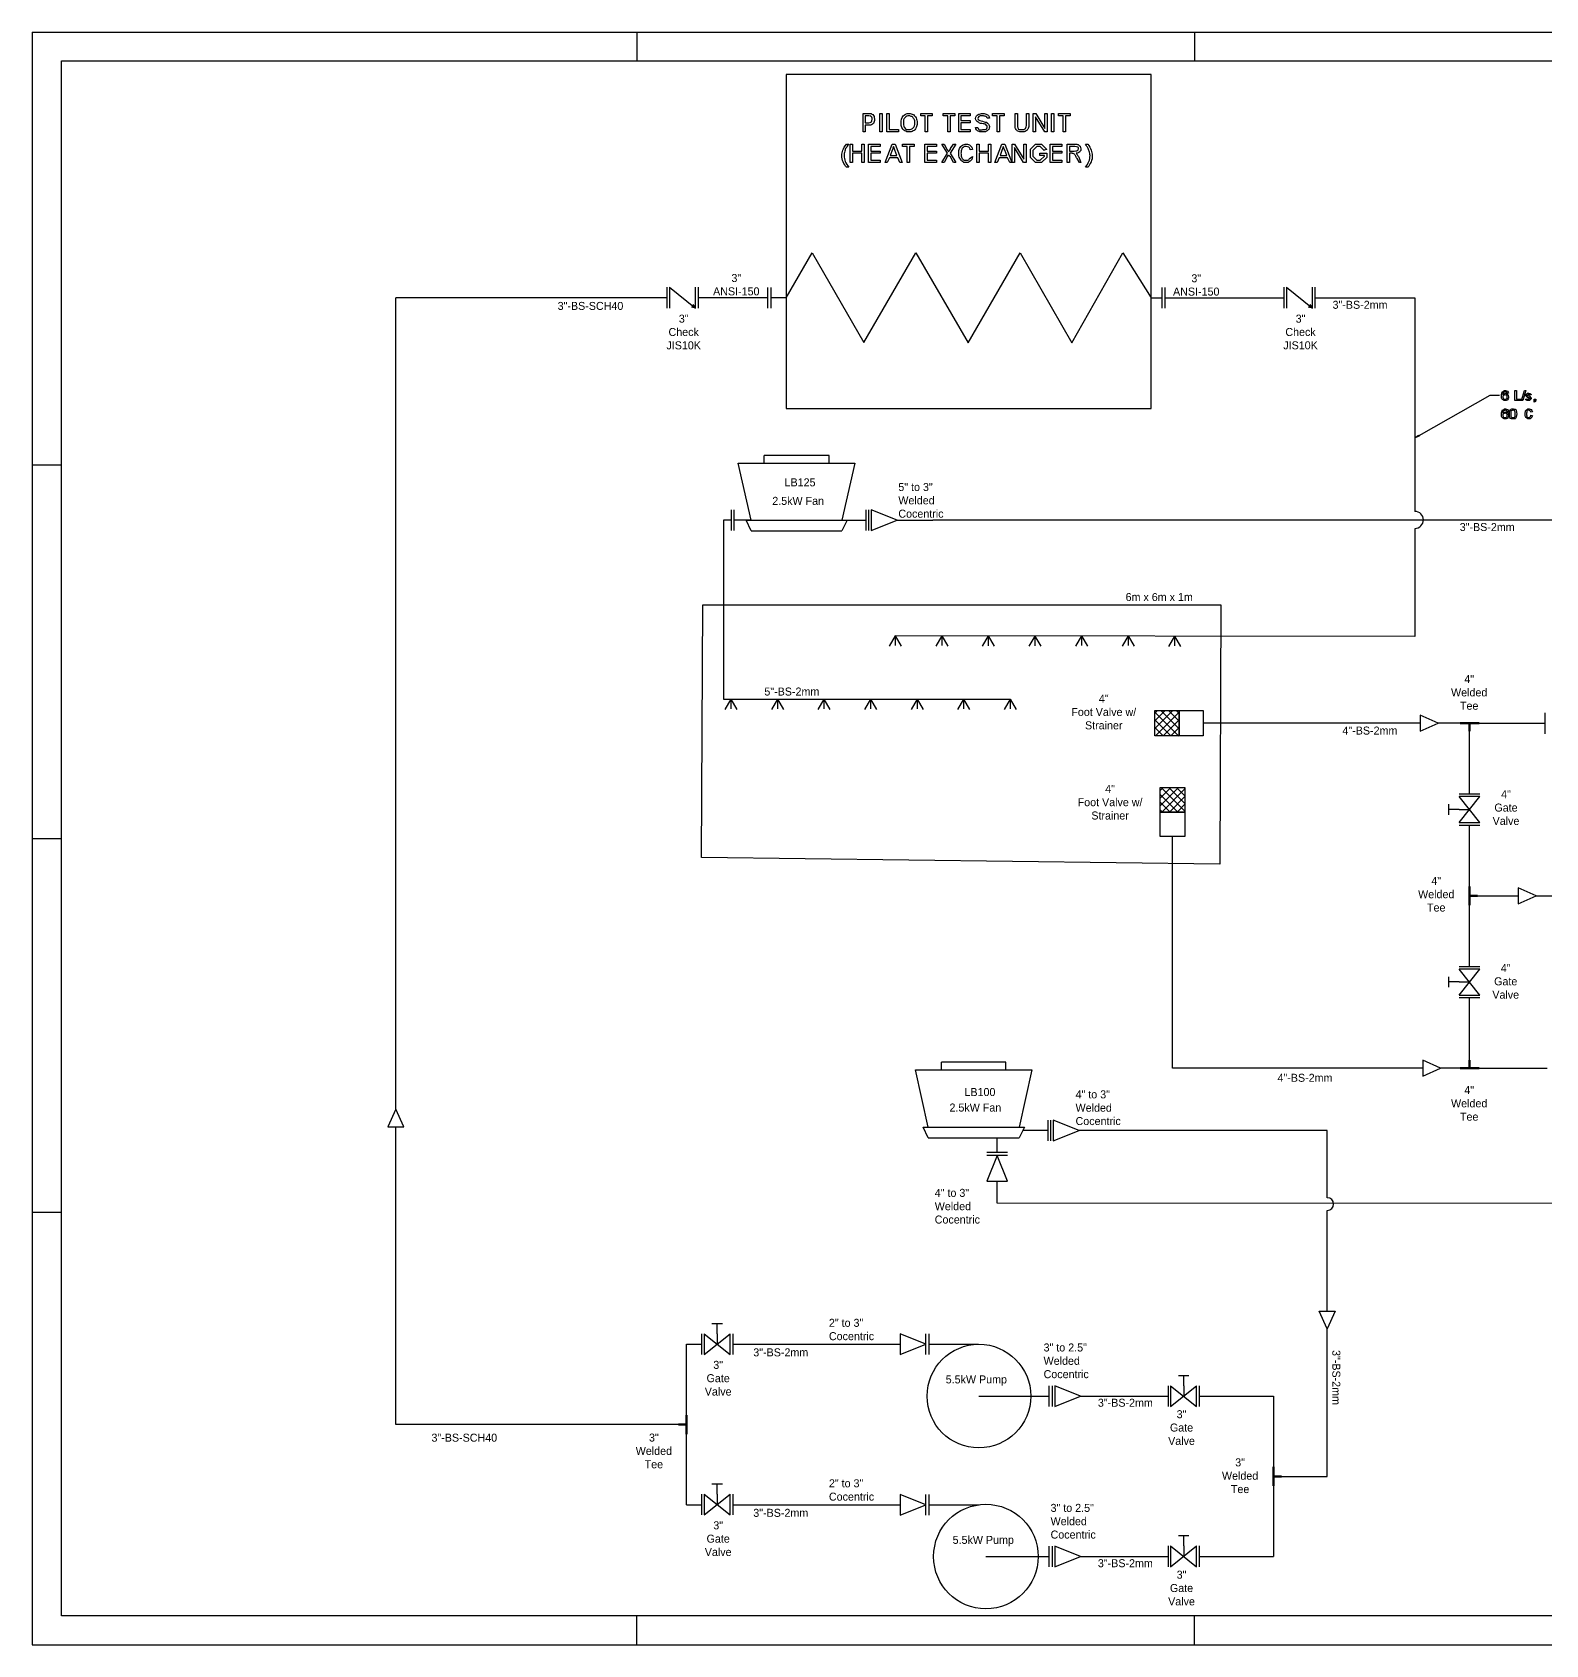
# Model space of a CAD drawing. Header units: millimetres. Extents: x 4 to 419, y 1 to 296.
# Drawn here: x 4.1 to 270.6, y 6.6 to 290.5 of the extents above; entities that cross this region are included whole.
import ezdxf

# ---------------------------------------------------------------- set-up
doc = ezdxf.new("R2010")
doc.units = ezdxf.units.MM
doc.layers.get('0').update_dxf_attribs({"linetype": 'CONTINUOUS'})

msp = doc.modelspace()

# ---------------------------------------------------------------- hatches: boundary and pattern name
at = {"linetype": 'ByBlock'}
h = msp.add_hatch(dxfattribs=at)
h.set_pattern_fill('ANSI37', color=256, scale=0.3, angle=-90)
h.set_pattern_definition([(315, (75.9033, 288.5407), (0.673519, 0.673519), []), (45, (75.9033, 288.5407), (-0.673519, 0.673519), [])])
h.paths.add_polyline_path([(201.76, 171.06), (201.76, 166.63), (206.01, 166.63), (206.01, 171.06)])
h = msp.add_hatch(dxfattribs=at)
h.set_pattern_fill('ANSI37', color=256, scale=0.3)
h.set_pattern_definition([(45, (85.1769, 40.7911), (-0.673519, 0.673519), []), (135, (85.1769, 40.7911), (-0.673519, -0.673519), [])])
h.paths.add_polyline_path([(202.65, 153.19), (207.09, 153.19), (207.09, 157.45), (202.65, 157.45)])

# ---------------------------------------------------------------- linework, layer by layer
at = {"color": 0}
for p, q in [((4.13, 290.48), (413.29, 290.48)), ((4.13, 290.48), (4.13, 6.59)), ((110.56, 290.48), (110.56, 285.44)), ((208.73, 290.48), (208.73, 285.44)), ((9.26, 285.44), (354.57, 285.44)), ((9.26, 11.67), (9.26, 285.44)), ((201.09, 283.06), (136.85, 283.06)), ((136.85, 283.06), (136.85, 224.22)), ((201.09, 224.22), (201.09, 283.06)), ((150.38, 272.92), (150.38, 276.19)), ((150.38, 276.19), (151.38, 276.19)), ((151.42, 275.78), (150.78, 275.78)), ((150.78, 275.78), (150.78, 274.55)), ((153.35, 272.92), (153.35, 276.19)), ((153.35, 276.19), (153.76, 276.19)), ((153.76, 276.19), (153.76, 272.92)), ((154.59, 272.92), (154.59, 276.19)), ((154.59, 276.19), (155, 276.19)), ((155, 276.19), (155, 273.33)), ((160.54, 275.78), (160.54, 276.19)), ((160.54, 276.19), (162.58, 276.19)), ((161.35, 275.78), (160.54, 275.78)), ((161.35, 272.92), (161.35, 275.78)), ((162.58, 275.78), (161.76, 275.78)), ((161.76, 275.78), (161.76, 272.92)), ((162.58, 276.19), (162.58, 275.78)), ((164.5, 275.78), (164.5, 276.19)), ((164.5, 276.19), (166.54, 276.19)), ((165.32, 275.78), (164.5, 275.78)), ((165.32, 272.92), (165.32, 275.78)), ((166.54, 275.78), (165.73, 275.78)), ((165.73, 275.78), (165.73, 272.92)), ((166.54, 276.19), (166.54, 275.78)), ((167.23, 272.92), (167.23, 276.19)), ((167.23, 276.19), (169.27, 276.19)), ((169.27, 275.78), (167.63, 275.78)), ((167.63, 275.78), (167.63, 274.96)), ((169.27, 276.19), (169.27, 275.78)), ((173.17, 275.78), (173.17, 276.19)), ((173.17, 276.19), (175.22, 276.19)), ((173.99, 275.78), (173.17, 275.78)), ((173.99, 272.92), (173.99, 275.78)), ((175.22, 275.78), (174.4, 275.78)), ((174.4, 275.78), (174.4, 272.92)), ((175.22, 276.19), (175.22, 275.78)), ((177.14, 274.33), (177.14, 276.19)), ((177.14, 276.19), (177.55, 276.19)), ((177.55, 276.19), (177.55, 274.35)), ((179.18, 276.19), (179.59, 276.19)), ((179.18, 274.35), (179.18, 276.19)), ((179.59, 276.19), (179.59, 274.33)), ((180.36, 272.92), (180.36, 276.19)), ((180.36, 276.19), (180.79, 276.19)), ((182.37, 272.92), (180.77, 275.58)), ((180.77, 275.58), (180.77, 272.92)), ((180.79, 276.19), (182.4, 273.52)), ((182.4, 273.52), (182.4, 276.19)), ((182.4, 276.19), (182.81, 276.19)), ((182.81, 276.19), (182.81, 272.92)), ((183.58, 272.92), (183.58, 276.19)), ((183.58, 276.19), (183.99, 276.19)), ((183.99, 276.19), (183.99, 272.92)), ((184.82, 275.78), (184.82, 276.19)), ((184.82, 276.19), (186.86, 276.19)), ((185.63, 275.78), (184.82, 275.78)), ((185.63, 272.92), (185.63, 275.78)), ((186.86, 275.78), (186.04, 275.78)), ((186.04, 275.78), (186.04, 272.92)), ((186.86, 276.19), (186.86, 275.78)), ((150.78, 272.92), (150.38, 272.92)), ((150.78, 274.55), (151.42, 274.55)), ((151.45, 274.14), (150.78, 274.14)), ((150.78, 274.14), (150.78, 272.92)), ((153.76, 272.92), (153.35, 272.92)), ((156.63, 272.92), (154.59, 272.92)), ((155, 273.33), (156.63, 273.33)), ((156.63, 273.33), (156.63, 272.92)), ((157.07, 274.51), (157.07, 274.51)), ((157.48, 274.51), (157.48, 274.51)), ((161.76, 272.92), (161.35, 272.92)), ((165.73, 272.92), (165.32, 272.92)), ((169.27, 272.92), (167.23, 272.92)), ((167.63, 274.96), (169.27, 274.96)), ((169.27, 274.55), (167.63, 274.55)), ((167.63, 274.55), (167.63, 273.33)), ((167.63, 273.33), (169.27, 273.33)), ((169.27, 274.96), (169.27, 274.55)), ((169.27, 273.33), (169.27, 272.92)), ((170.2, 273.73), (170.61, 273.73)), ((170.2, 273.73), (170.2, 273.73)), ((172.65, 275.37), (172.24, 275.37)), ((174.4, 272.92), (173.99, 272.92)), ((180.77, 272.92), (180.36, 272.92)), ((182.81, 272.92), (182.37, 272.92)), ((183.99, 272.92), (183.58, 272.92)), ((186.04, 272.92), (185.63, 272.92)), ((147.48, 270.79), (147.89, 270.79)), ((148.14, 267.52), (148.14, 270.79)), ((148.14, 270.79), (148.55, 270.79)), ((148.55, 270.79), (148.55, 269.57)), ((150.19, 269.57), (150.19, 270.79)), ((150.19, 270.79), (150.6, 270.79)), ((150.6, 270.79), (150.6, 267.52)), ((151.36, 267.52), (151.36, 270.79)), ((151.36, 270.79), (153.41, 270.79)), ((153.41, 270.38), (151.77, 270.38)), ((151.77, 270.38), (151.77, 269.57)), ((153.41, 270.79), (153.41, 270.38)), ((154.29, 267.52), (155.5, 270.79)), ((155.56, 269.81), (155.19, 268.75)), ((155.5, 270.79), (156.04, 270.79)), ((156.35, 268.75), (156, 269.73)), ((156.04, 270.79), (157.25, 267.52)), ((157.31, 270.38), (157.31, 270.79)), ((157.31, 270.79), (159.36, 270.79)), ((158.13, 270.38), (157.31, 270.38)), ((158.13, 267.52), (158.13, 270.38)), ((159.36, 270.38), (158.54, 270.38)), ((158.54, 270.38), (158.54, 267.52)), ((159.36, 270.79), (159.36, 270.38)), ((161.28, 267.52), (161.28, 270.79)), ((161.28, 270.79), (163.32, 270.79)), ((163.32, 270.38), (161.68, 270.38)), ((161.68, 270.38), (161.68, 269.57)), ((163.32, 270.79), (163.32, 270.38)), ((165.27, 269.16), (164.25, 270.79)), ((164.25, 270.79), (164.66, 270.79)), ((164.66, 270.79), (165.19, 269.78)), ((166.7, 270.79), (165.73, 269.16)), ((165.81, 270.01), (166.3, 270.79)), ((166.3, 270.79), (166.7, 270.79)), ((169.68, 269.84), (169.27, 269.75)), ((170.44, 267.52), (170.44, 270.79)), ((170.44, 270.79), (170.85, 270.79)), ((170.85, 270.79), (170.85, 269.57)), ((172.49, 269.57), (172.49, 270.79)), ((172.49, 270.79), (172.9, 270.79)), ((172.9, 270.79), (172.9, 267.52)), ((173.61, 267.52), (174.83, 270.79)), ((174.89, 269.81), (174.51, 268.75)), ((174.83, 270.79), (175.36, 270.79)), ((175.68, 268.75), (175.32, 269.73)), ((175.36, 270.79), (176.58, 267.52)), ((176.64, 267.52), (176.64, 270.79)), ((176.64, 270.79), (177.07, 270.79)), ((178.66, 267.52), (177.05, 270.19)), ((177.05, 270.19), (177.05, 267.52)), ((177.07, 270.79), (178.68, 268.13)), ((178.68, 268.13), (178.68, 270.79)), ((178.68, 270.79), (179.09, 270.79)), ((179.09, 270.79), (179.09, 267.52)), ((179.86, 269.89), (180.76, 270.79)), ((179.86, 269.14), (179.86, 269.89)), ((181, 270.38), (180.27, 269.65)), ((180.76, 270.79), (181.41, 270.79)), ((181.4, 270.38), (181, 270.38)), ((181.56, 270.38), (181.4, 270.38)), ((181.41, 270.79), (181.8, 270.79)), ((182.3, 269.65), (181.56, 270.38)), ((181.8, 270.79), (182.67, 269.89)), ((182.67, 269.81), (182.3, 269.71)), ((182.3, 269.71), (182.3, 269.65)), ((182.67, 269.89), (182.67, 269.81)), ((183.33, 267.52), (183.33, 270.79)), ((183.33, 270.79), (185.37, 270.79)), ((185.37, 270.38), (183.73, 270.38)), ((183.73, 270.38), (183.73, 269.57)), ((185.37, 270.79), (185.37, 270.38)), ((186.3, 267.52), (186.3, 270.79)), ((186.3, 270.79), (187.66, 270.79)), ((187.68, 270.38), (186.71, 270.38)), ((186.71, 270.38), (186.71, 269.57)), ((189.52, 270.79), (189.93, 270.79)), ((148.55, 267.52), (148.14, 267.52)), ((148.55, 269.57), (150.19, 269.57)), ((150.19, 269.16), (148.55, 269.16)), ((148.55, 269.16), (148.55, 267.52)), ((150.19, 267.52), (150.19, 269.16)), ((150.6, 267.52), (150.19, 267.52)), ((153.41, 267.52), (151.36, 267.52)), ((151.77, 269.57), (153.41, 269.57)), ((153.41, 269.16), (151.77, 269.16)), ((151.77, 269.16), (151.77, 267.93)), ((151.77, 267.93), (153.41, 267.93)), ((153.41, 269.57), (153.41, 269.16)), ((153.41, 267.93), (153.41, 267.52)), ((154.64, 267.52), (154.29, 267.52)), ((155.03, 268.34), (154.64, 267.52)), ((156.5, 268.34), (155.03, 268.34)), ((155.19, 268.75), (156.35, 268.75)), ((156.89, 267.52), (156.5, 268.34)), ((157.25, 267.52), (156.89, 267.52)), ((158.54, 267.52), (158.13, 267.52)), ((163.32, 267.52), (161.28, 267.52)), ((161.68, 269.57), (163.32, 269.57)), ((163.32, 269.16), (161.68, 269.16)), ((161.68, 269.16), (161.68, 267.93)), ((161.68, 267.93), (163.32, 267.93)), ((163.32, 269.57), (163.32, 269.16)), ((163.32, 267.93), (163.32, 267.52)), ((164.25, 267.52), (165.27, 269.16)), ((164.65, 267.52), (164.25, 267.52)), ((165.32, 268.76), (164.65, 267.52)), ((165.73, 269.16), (166.7, 267.52)), ((166.29, 267.52), (165.81, 268.53)), ((166.7, 267.52), (166.29, 267.52)), ((169.27, 268.3), (169.68, 268.6)), ((169.27, 268.3), (169.27, 268.3)), ((170.85, 267.52), (170.44, 267.52)), ((170.85, 269.57), (172.49, 269.57)), ((172.49, 269.16), (170.85, 269.16)), ((170.85, 269.16), (170.85, 267.52)), ((172.49, 267.52), (172.49, 269.16)), ((172.9, 267.52), (172.49, 267.52)), ((173.97, 267.52), (173.61, 267.52)), ((174.36, 268.34), (173.97, 267.52)), ((175.83, 268.34), (174.36, 268.34)), ((174.51, 268.75), (175.68, 268.75)), ((176.21, 267.52), (175.83, 268.34)), ((176.58, 267.52), (176.21, 267.52)), ((177.05, 267.52), (176.64, 267.52)), ((179.09, 267.52), (178.66, 267.52)), ((179.86, 268.42), (179.86, 269.14)), ((180.76, 267.52), (179.86, 268.42)), ((180.27, 269.65), (180.27, 269.16)), ((180.27, 269.16), (180.27, 268.67)), ((180.27, 268.67), (181, 267.93)), ((181.43, 267.52), (180.76, 267.52)), ((181, 267.93), (181.4, 267.93)), ((181.4, 267.93), (181.58, 267.93)), ((181.82, 267.52), (181.43, 267.52)), ((181.49, 268.75), (181.49, 269.16)), ((181.49, 269.16), (182.72, 269.16)), ((182.31, 268.75), (181.49, 268.75)), ((181.58, 267.93), (182.31, 268.67)), ((182.72, 268.42), (181.82, 267.52)), ((182.31, 268.67), (182.31, 268.75)), ((182.72, 269.16), (182.72, 268.42)), ((185.37, 267.52), (183.33, 267.52)), ((183.73, 269.57), (185.37, 269.57)), ((185.37, 269.16), (183.73, 269.16)), ((183.73, 269.16), (183.73, 267.93)), ((183.73, 267.93), (185.37, 267.93)), ((185.37, 269.57), (185.37, 269.16)), ((185.37, 267.93), (185.37, 267.52)), ((186.71, 267.52), (186.3, 267.52)), ((186.71, 269.57), (187.58, 269.57)), ((187.18, 269.16), (186.71, 269.16)), ((186.71, 269.16), (186.71, 267.52)), ((188.49, 267.52), (188.09, 268.27)), ((188.39, 268.5), (188.75, 267.52)), ((188.75, 267.52), (188.49, 267.52)), ((147.89, 266.7), (147.48, 266.7)), ((189.93, 266.7), (189.52, 266.7)), ((189.93, 266.7), (189.93, 266.7)), ((136.85, 243.73), (141.41, 251.63)), ((141.41, 251.63), (150.53, 235.84)), ((150.53, 235.84), (159.7, 251.63)), ((159.7, 251.63), (168.87, 235.79)), ((168.87, 235.79), (178.05, 251.63)), ((178.05, 251.63), (187.17, 235.79)), ((187.17, 235.79), (196.14, 251.63)), ((196.14, 251.63), (201.09, 243.73)), ((115.84, 245.57), (115.84, 241.89)), ((116.33, 245.57), (116.33, 241.89)), ((116.33, 245.57), (120.89, 241.89)), ((120.89, 241.89), (120.89, 245.57)), ((121.34, 245.57), (121.34, 241.89)), ((133.64, 241.92), (133.64, 245.55)), ((134.13, 245.55), (134.13, 241.92)), ((203.03, 241.92), (203.03, 245.55)), ((203.52, 245.55), (203.52, 241.92)), ((224.44, 245.57), (224.44, 241.89)), ((224.93, 245.57), (224.93, 241.89)), ((224.93, 245.57), (229.49, 241.89)), ((229.49, 241.89), (229.49, 245.57)), ((229.93, 245.57), (229.93, 241.89)), ((68.15, 100.91), (68.15, 243.73)), ((115.84, 243.73), (68.15, 243.73)), ((120.89, 241.89), (120.16, 242.09)), ((120.89, 241.89), (120.5, 242.53)), ((133.64, 243.73), (121.34, 243.73)), ((136.85, 243.73), (134.13, 243.73)), ((201.09, 243.73), (203.03, 243.73)), ((203.52, 243.73), (224.44, 243.73)), ((229.49, 241.89), (228.75, 242.09)), ((229.49, 241.89), (229.1, 242.53)), ((229.93, 243.73), (247.52, 243.73)), ((247.52, 243.73), (247.52, 206.12)), ((265.15, 225.64), (265.15, 227.42)), ((265.15, 227.42), (265.41, 227.42)), ((265.41, 227.42), (265.41, 225.89)), ((266.31, 225.64), (266.82, 227.42)), ((267.07, 227.42), (266.56, 225.64)), ((266.82, 227.42), (267.07, 227.42)), ((248.26, 219.46), (260.81, 226.57)), ((260.81, 226.57), (262.43, 226.57)), ((263.03, 226.29), (263.03, 226.29)), ((264.04, 226.91), (263.79, 226.91)), ((264.04, 226.91), (264.04, 226.91)), ((266.42, 225.64), (265.15, 225.64)), ((265.41, 225.89), (266.42, 225.89)), ((266.56, 225.64), (266.31, 225.64)), ((266.42, 225.89), (266.42, 225.64)), ((267.02, 226.6), (267.33, 226.91)), ((267.02, 226.54), (267.02, 226.6)), ((267.33, 226.2), (267.02, 226.54)), ((267.02, 225.89), (267.27, 225.89)), ((267.02, 225.89), (267.02, 225.89)), ((267.27, 226.56), (267.27, 226.69)), ((267.27, 226.69), (267.35, 226.49)), ((267.48, 226.65), (267.27, 226.45)), ((267.27, 226.45), (267.27, 226.56)), ((267.35, 226.49), (267.32, 226.49)), ((267.32, 226.49), (267.37, 226.47)), ((267.33, 226.91), (267.51, 226.91)), ((267.34, 226.2), (267.33, 226.2)), ((267.56, 226.13), (267.34, 226.2)), ((267.53, 226.65), (267.48, 226.65)), ((267.54, 225.89), (267.58, 225.89)), ((267.73, 225.64), (267.54, 225.64)), ((267.55, 226.44), (267.76, 226.38)), ((267.72, 226.11), (267.56, 226.13)), ((267.78, 225.9), (267.58, 226.11)), ((267.58, 226.11), (267.72, 226.11)), ((267.58, 225.89), (267.78, 226.1)), ((267.76, 226.38), (267.73, 226.38)), ((267.73, 226.38), (268.03, 226.06)), ((268.03, 225.94), (267.73, 225.64)), ((268.03, 226.65), (267.78, 226.65)), ((267.78, 226.1), (267.78, 226.02)), ((267.78, 226.02), (267.78, 225.9)), ((268.03, 226.06), (268.03, 226.05)), ((268.03, 226.05), (268.03, 225.94)), ((268.55, 225.64), (268.55, 225.89)), ((268.55, 225.89), (268.8, 225.89)), ((268.55, 225.38), (268.55, 225.64)), ((268.68, 225.64), (268.55, 225.64)), ((268.8, 225.89), (268.8, 225.64)), ((136.85, 224.22), (201.09, 224.22)), ((263.03, 223.06), (263.03, 223.06)), ((264.04, 223.67), (263.79, 223.67)), ((264.04, 223.67), (264.04, 223.67)), ((264.19, 223.29), (264.19, 223.29)), ((264.44, 223.29), (264.44, 223.29)), ((268.22, 223.64), (267.97, 223.59)), ((267.97, 223.06), (268.22, 223.01)), ((267.97, 223.06), (267.97, 223.06)), ((247.52, 219.06), (248.16, 219.55)), ((247.52, 219.06), (248.16, 219.55)), ((248.3, 219.36), (247.52, 219.06)), ((248.3, 219.36), (247.52, 219.06)), ((248.16, 219.55), (248.3, 219.36)), ((132.98, 214.6), (132.98, 215.98)), ((144.4, 215.98), (132.98, 215.98)), ((144.4, 214.6), (144.4, 215.98)), ((4.22, 214.32), (9.26, 214.32)), ((130.72, 204.6), (128.42, 214.6)), ((128.42, 214.6), (148.96, 214.6)), ((148.96, 214.6), (146.66, 204.6)), ((127.18, 206.41), (127.18, 202.78)), ((127.65, 206.41), (127.65, 202.78)), ((130.72, 202.69), (129.79, 204.6)), ((129.79, 204.6), (147.59, 204.6)), ((147.59, 204.6), (146.66, 202.69)), ((147.59, 204.6), (150.88, 204.6)), ((150.88, 206.41), (150.88, 202.78)), ((151.36, 206.41), (151.36, 202.78)), ((151.82, 206.41), (151.82, 202.78)), ((156.38, 204.6), (151.82, 206.41)), ((151.82, 202.78), (156.38, 204.6)), ((156.38, 204.6), (162.65, 204.6)), ((285.14, 204.6), (162.65, 204.6)), ((130.72, 202.69), (146.66, 202.69)), ((247.52, 203.08), (247.52, 184.1)), ((121.96, 145.17), (122.16, 189.65)), ((122.16, 189.65), (213.37, 189.65)), ((213.37, 189.65), (213.18, 144.04)), ((247.52, 184.1), (156.03, 184.2)), ((270.39, 170.66), (270.39, 166.98)), ((248.49, 168.85), (210.27, 168.85)), ((257.15, 168.85), (251.62, 168.85)), ((257.15, 168.85), (270.39, 168.85)), ((257.15, 156.39), (257.15, 168.85)), ((255.33, 156.39), (258.96, 156.39)), ((253.52, 152.71), (253.52, 154.58)), ((255.33, 153.65), (253.52, 153.65)), ((258.96, 155.9), (255.33, 155.9)), ((258.96, 151.34), (255.33, 155.9)), ((255.33, 151.34), (258.96, 155.9)), ((255.33, 153.65), (257.15, 153.65)), ((255.33, 151.34), (258.96, 151.34)), ((255.33, 150.9), (258.96, 150.9)), ((257.15, 138.44), (257.15, 150.9)), ((4.22, 148.53), (9.26, 148.53)), ((204.87, 108.09), (204.87, 148.93)), ((213.18, 144.04), (121.96, 145.17)), ((257.15, 138.44), (265.74, 138.44)), ((257.15, 125.99), (257.15, 138.44)), ((268.88, 138.44), (294.94, 138.44)), ((255.33, 125.99), (258.96, 125.99)), ((258.96, 125.54), (255.33, 125.54)), ((258.96, 120.98), (255.33, 125.54)), ((255.33, 120.98), (258.96, 125.54)), ((253.52, 122.36), (253.52, 124.17)), ((255.33, 123.29), (253.52, 123.29)), ((255.33, 123.29), (257.15, 123.29)), ((255.33, 120.98), (258.96, 120.98)), ((255.33, 120.54), (258.96, 120.54)), ((257.15, 108.09), (257.15, 120.54)), ((164.18, 107.79), (164.18, 109.16)), ((175.55, 109.16), (164.18, 109.16)), ((175.55, 107.79), (175.55, 109.16)), ((248.93, 108.09), (204.87, 108.09)), ((257.15, 108.09), (252.06, 108.09)), ((257.15, 108.09), (270.83, 108.09)), ((161.87, 97.74), (159.62, 107.79)), ((159.62, 107.79), (180.11, 107.79)), ((180.11, 107.79), (177.86, 97.74)), ((68.15, 45.36), (68.15, 97.78)), ((161.87, 95.83), (160.99, 97.74)), ((160.99, 97.74), (178.79, 97.74)), ((178.79, 97.74), (177.86, 95.83)), ((182.93, 97.1), (178.48, 97.1)), ((182.93, 98.92), (182.93, 95.29)), ((183.41, 98.92), (183.41, 95.29)), ((183.86, 98.92), (183.86, 95.29)), ((188.42, 97.1), (183.86, 98.92)), ((183.86, 95.29), (188.42, 97.1)), ((232.09, 97.1), (188.42, 97.1)), ((232.11, 85.28), (232.09, 97.1)), ((161.87, 95.83), (177.86, 95.83)), ((173.99, 93.23), (173.99, 95.83)), ((175.8, 93.23), (172.17, 93.23)), ((175.8, 92.75), (172.17, 92.75)), ((173.99, 92.75), (172.17, 88.19)), ((175.8, 88.19), (173.99, 92.75)), ((172.17, 88.19), (175.8, 88.19)), ((173.99, 84.35), (173.99, 88.19)), ((4.22, 82.75), (9.26, 82.75)), ((285.14, 84.24), (173.99, 84.36)), ((232.09, 65.34), (232.11, 83.07)), ((123.76, 63.16), (125.62, 63.16)), ((124.69, 61.35), (124.69, 63.16)), ((121.95, 61.35), (121.95, 57.67)), ((122.44, 61.35), (122.44, 57.67)), ((122.44, 57.67), (127, 61.35)), ((122.44, 61.35), (127, 57.67)), ((124.69, 61.35), (124.69, 59.54)), ((127, 57.67), (127, 61.35)), ((127.44, 61.35), (127.44, 57.67)), ((156.9, 61.3), (156.9, 57.67)), ((161.46, 59.49), (156.9, 61.3)), ((161.46, 57.67), (161.46, 61.3)), ((161.95, 61.3), (161.95, 57.67)), ((232.09, 36.24), (232.09, 62.21)), ((119.29, 31.24), (119.29, 59.49)), ((119.29, 59.49), (121.95, 59.49)), ((127.44, 59.49), (156.9, 59.49)), ((156.9, 57.67), (161.46, 59.49)), ((161.95, 59.49), (170.64, 59.49)), ((205.9, 54), (207.72, 54)), ((206.83, 52.18), (206.83, 54)), ((183.18, 48.55), (183.18, 52.18)), ((183.68, 52.18), (183.68, 48.55)), ((184.13, 52.18), (184.13, 48.55)), ((188.69, 50.37), (184.13, 52.18)), ((204.09, 52.18), (204.09, 48.55)), ((204.53, 52.18), (204.53, 48.55)), ((204.53, 48.55), (209.09, 52.18)), ((204.53, 52.18), (209.09, 48.55)), ((206.83, 52.18), (206.83, 50.37)), ((209.09, 48.55), (209.09, 52.18)), ((209.58, 52.18), (209.58, 48.55)), ((170.79, 50.37), (183.18, 50.37)), ((184.13, 48.55), (188.69, 50.37)), ((188.69, 50.37), (204.09, 50.37)), ((209.58, 50.37), (222.62, 50.37)), ((222.62, 50.37), (222.62, 22.12)), ((119.29, 45.36), (68.15, 45.36)), ((123.76, 34.92), (125.62, 34.92)), ((124.69, 33.1), (124.69, 34.92)), ((222.62, 36.24), (232.09, 36.24)), ((119.29, 31.24), (121.95, 31.24)), ((121.95, 33.1), (121.95, 29.48)), ((122.44, 33.1), (122.44, 29.48)), ((122.44, 29.48), (127, 33.1)), ((122.44, 33.1), (127, 29.48)), ((124.69, 33.1), (124.69, 31.29)), ((127, 29.48), (127, 33.1)), ((127.44, 33.1), (127.44, 29.48)), ((127.44, 31.24), (156.9, 31.24)), ((156.9, 33.06), (156.9, 29.43)), ((161.46, 31.24), (156.9, 33.06)), ((156.9, 29.43), (161.46, 31.24)), ((161.46, 29.43), (161.46, 33.06)), ((161.95, 33.06), (161.95, 29.43)), ((161.95, 31.24), (170.84, 31.24)), ((205.9, 25.8), (207.72, 25.8)), ((206.83, 23.98), (206.83, 25.8)), ((183.18, 20.31), (183.18, 23.93)), ((183.68, 23.93), (183.68, 20.31)), ((184.13, 23.93), (184.13, 20.31)), ((188.69, 22.12), (184.13, 23.93)), ((204.09, 23.98), (204.09, 20.3)), ((204.53, 23.98), (204.53, 20.3)), ((204.53, 20.3), (209.09, 23.98)), ((204.53, 23.98), (209.09, 20.3)), ((206.83, 23.98), (206.83, 22.12)), ((209.09, 20.3), (209.09, 23.98)), ((209.58, 23.98), (209.58, 20.3)), ((172.01, 22.12), (183.18, 22.12)), ((184.13, 20.31), (188.69, 22.12)), ((188.69, 22.12), (204.09, 22.12)), ((209.58, 22.12), (222.62, 22.12)), ((354.57, 11.67), (9.26, 11.67)), ((110.56, 6.59), (110.56, 11.67)), ((208.73, 6.59), (208.73, 11.67)), ((4.13, 6.59), (413.29, 6.59))]:
    msp.add_line(p, q, dxfattribs=at)
at = {"linetype": 'ByBlock'}
for p, q in [((125.85, 204.6), (125.85, 173.05)), ((127.18, 204.6), (125.85, 204.6)), ((130.72, 204.6), (127.65, 204.6)), ((156.03, 184.2), (154.98, 182.41)), ((156.03, 184.2), (156.03, 182.49)), ((156.03, 184.2), (157.09, 182.41)), ((164.24, 184.2), (163.18, 182.41)), ((164.24, 184.2), (164.24, 182.49)), ((164.24, 184.2), (165.29, 182.41)), ((172.44, 184.2), (171.38, 182.41)), ((172.44, 184.2), (173.49, 182.41)), ((172.44, 184.19), (172.44, 182.48)), ((180.64, 184.18), (179.58, 182.39)), ((180.64, 184.18), (180.64, 182.47)), ((180.64, 184.18), (181.7, 182.39)), ((188.84, 184.2), (187.78, 182.41)), ((188.84, 184.2), (188.84, 182.49)), ((188.84, 184.2), (189.9, 182.41)), ((197.04, 184.2), (195.98, 182.42)), ((197.04, 184.2), (197.04, 182.5)), ((197.04, 184.2), (198.1, 182.42)), ((205.24, 184.15), (204.18, 182.36)), ((205.24, 184.15), (205.24, 182.44)), ((205.24, 184.15), (206.3, 182.36)), ((125.85, 173.05), (176.28, 173.05)), ((127.12, 173.06), (126.06, 171.27)), ((127.12, 173.06), (127.12, 171.35)), ((127.12, 173.06), (128.17, 171.27)), ((135.3, 173.06), (134.25, 171.27)), ((135.3, 173.06), (135.3, 171.35)), ((135.3, 173.06), (136.36, 171.27)), ((143.51, 173.06), (142.45, 171.27)), ((143.51, 173.06), (143.51, 171.35)), ((143.51, 173.06), (144.56, 171.27)), ((151.71, 173.06), (150.65, 171.27)), ((151.71, 173.06), (151.71, 171.35)), ((151.71, 173.06), (152.77, 171.27)), ((159.9, 173.06), (158.84, 171.27)), ((159.9, 173.06), (159.9, 171.35)), ((159.9, 173.06), (160.95, 171.27)), ((168.08, 173.06), (167.03, 171.27)), ((168.08, 173.06), (168.08, 171.35)), ((168.08, 173.06), (169.14, 171.27)), ((176.28, 173.06), (175.23, 171.27)), ((176.28, 173.06), (176.28, 171.35)), ((176.28, 173.06), (177.34, 171.27)), ((251.62, 168.85), (248.49, 170.24)), ((248.49, 170.24), (248.49, 167.45)), ((248.49, 167.45), (251.62, 168.85)), ((268.88, 138.44), (265.74, 139.84)), ((265.74, 139.84), (265.74, 137.05)), ((265.74, 137.05), (268.88, 138.44)), ((252.06, 108.09), (248.93, 109.48)), ((248.93, 109.48), (248.93, 106.69)), ((248.93, 106.69), (252.06, 108.09)), ((68.15, 100.91), (66.75, 97.78)), ((69.54, 97.78), (68.15, 100.91)), ((66.75, 97.78), (69.54, 97.78)), ((232.09, 62.21), (230.69, 65.34)), ((230.69, 65.34), (233.48, 65.34)), ((233.48, 65.34), (232.09, 62.21))]:
    msp.add_line(p, q, dxfattribs=at)
at = {"linetype": 'ByBlock', "lineweight": 60}
for p, q in [((255.48, 168.85), (258.82, 168.85)), ((257.15, 168.85), (257.15, 167.42)), ((257.15, 136.77), (257.15, 140.11)), ((257.15, 138.44), (258.57, 138.44)), ((258.82, 108.09), (255.48, 108.09)), ((257.15, 108.09), (257.15, 109.51)), ((119.29, 47.03), (119.29, 43.69)), ((119.29, 45.36), (117.87, 45.36)), ((222.62, 34.57), (222.62, 37.91)), ((222.62, 36.24), (224.05, 36.24))]:
    msp.add_line(p, q, dxfattribs=at)
at = {"linetype": 'ByBlock'}
for points in [[(206.01, 171.06), (206.01, 166.63), (201.76, 166.63), (201.76, 171.06)], [(210.27, 171.06), (210.27, 166.63), (206.01, 166.63), (206.01, 171.06)], [(202.65, 153.19), (207.09, 153.19), (207.09, 157.45), (202.65, 157.45)], [(202.65, 148.93), (207.09, 148.93), (207.09, 153.19), (202.65, 153.19)]]:
    msp.add_lwpolyline(points, close=True, dxfattribs=at)
for centre, radius in [((170.79, 50.37), 9.12), ((172.01, 22.12), 9.2)]:
    msp.add_circle(centre, radius, dxfattribs=at)
at = {"color": 0}
for points in [[(151.38, 276.19), (151.5, 276.19), (151.7, 276.17), (151.79, 276.15)], [(151.72, 275.75), (151.63, 275.64), (151.57, 275.78), (151.42, 275.78)], [(151.93, 275.55), (151.77, 275.59), (151.81, 275.71), (151.72, 275.75)], [(151.79, 276.15), (151.86, 276), (152.04, 276.07), (152.13, 275.99)], [(152.01, 275.18), (152.01, 275.25), (151.98, 275.45), (151.93, 275.55)], [(152.13, 275.99), (152.18, 275.84), (152.28, 275.8), (152.34, 275.66)], [(152.34, 275.66), (152.28, 275.42), (152.42, 275.36), (152.42, 275.19)], [(157.07, 274.51), (157.07, 274.91), (157.2, 275.45), (157.46, 275.74)], [(157.46, 275.74), (157.6, 275.91), (158.08, 276.19), (158.5, 276.19)], [(157.78, 275.48), (157.48, 275.25), (157.48, 274.96), (157.48, 274.51)], [(158.5, 275.78), (158.15, 275.78), (157.98, 275.68), (157.78, 275.48)], [(158.5, 276.19), (158.71, 276.19), (159.02, 276.12), (159.24, 275.98)], [(159.03, 275.62), (158.77, 275.64), (158.7, 275.78), (158.5, 275.78)], [(159.39, 275.2), (159.22, 275.3), (159.19, 275.52), (159.03, 275.62)], [(159.24, 275.98), (159.42, 275.77), (159.63, 275.64), (159.75, 275.39)], [(159.75, 275.39), (159.79, 275.13), (159.93, 274.86), (159.93, 274.54)], [(170.2, 275.31), (170.2, 275.36), (170.25, 275.62), (170.34, 275.76)], [(170.34, 275.76), (170.39, 275.77), (170.58, 276), (170.76, 276.08)], [(170.79, 275.64), (170.61, 275.46), (170.61, 275.45), (170.61, 275.32)], [(170.76, 276.08), (170.9, 276.05), (171.16, 276.19), (171.39, 276.19)], [(171.4, 275.78), (170.99, 275.78), (170.92, 275.73), (170.79, 275.64)], [(171.39, 276.19), (171.51, 276.19), (171.85, 276.15), (172.05, 276.08)], [(172, 275.67), (171.81, 275.64), (171.67, 275.78), (171.4, 275.78)], [(172.24, 275.37), (172.22, 275.5), (172.14, 275.61), (172, 275.67)], [(172.05, 276.08), (172.17, 275.92), (172.38, 275.92), (172.49, 275.8)], [(172.49, 275.8), (172.51, 275.67), (172.64, 275.53), (172.65, 275.37)], [(151.42, 274.55), (151.56, 274.55), (151.79, 274.6), (151.88, 274.71)], [(152.21, 274.44), (152, 274.14), (151.81, 274.14), (151.45, 274.14)], [(151.88, 274.71), (151.87, 274.77), (152.01, 274.98), (152.01, 275.18)], [(152.42, 275.19), (152.42, 274.82), (152.35, 274.65), (152.21, 274.44)], [(157.24, 273.72), (157.07, 273.84), (157.07, 274.23), (157.07, 274.51)], [(157.74, 273.13), (157.43, 273.21), (157.36, 273.47), (157.24, 273.72)], [(157.48, 274.51), (157.48, 274.02), (157.57, 273.85), (157.76, 273.64)], [(158.5, 272.92), (158.15, 272.92), (157.97, 272.99), (157.74, 273.13)], [(157.76, 273.64), (157.86, 273.33), (158.2, 273.33), (158.5, 273.33)], [(158.5, 273.33), (158.73, 273.33), (159.04, 273.43), (159.23, 273.64)], [(159.22, 273.11), (158.96, 272.92), (158.76, 272.92), (158.5, 272.92)], [(159.74, 273.68), (159.55, 273.31), (159.44, 273.24), (159.22, 273.11)], [(159.23, 273.64), (159.38, 273.75), (159.52, 274.16), (159.52, 274.55)], [(159.52, 274.55), (159.52, 274.8), (159.48, 275.01), (159.39, 275.2)], [(159.93, 274.54), (159.93, 274.09), (159.87, 273.94), (159.74, 273.68)], [(170.31, 274.92), (170.2, 274.91), (170.2, 275.17), (170.2, 275.31)], [(170.37, 273.3), (170.2, 273.3), (170.2, 273.57), (170.2, 273.73)], [(170.67, 274.63), (170.49, 274.68), (170.39, 274.8), (170.31, 274.92)], [(170.81, 273.01), (170.56, 273.04), (170.48, 273.17), (170.37, 273.3)], [(170.61, 275.32), (170.61, 275.09), (170.65, 275.12), (170.74, 275.05)], [(170.61, 273.73), (170.62, 273.64), (170.67, 273.54), (170.73, 273.41)], [(171.32, 274.43), (170.91, 274.4), (170.79, 274.56), (170.67, 274.63)], [(170.73, 273.41), (170.76, 273.26), (170.9, 273.24), (171.04, 273.27)], [(170.74, 275.05), (170.79, 274.95), (171.06, 274.89), (171.43, 274.8)], [(171.51, 272.92), (171.2, 272.92), (171, 272.95), (170.81, 273.01)], [(171.04, 273.27), (171.16, 273.19), (171.32, 273.33), (171.5, 273.33)], [(171.94, 274.28), (171.81, 274.27), (171.64, 274.36), (171.32, 274.43)], [(171.43, 274.8), (171.8, 274.62), (172.05, 274.65), (172.16, 274.63)], [(171.5, 273.33), (171.62, 273.33), (171.78, 273.34), (171.9, 273.36)], [(172.1, 273.04), (171.84, 272.92), (171.73, 272.92), (171.51, 272.92)], [(171.9, 273.36), (171.99, 273.38), (172.1, 273.42), (172.15, 273.47)], [(172.2, 274.06), (172.05, 274.05), (172.08, 274.23), (171.94, 274.28)], [(172.51, 273.38), (172.33, 273.22), (172.28, 273.12), (172.1, 273.04)], [(172.16, 274.63), (172.11, 274.52), (172.32, 274.43), (172.45, 274.3)], [(172.15, 273.47), (172.11, 273.47), (172.24, 273.6), (172.24, 273.73)], [(172.24, 273.73), (172.24, 273.72), (172.23, 273.97), (172.2, 274.06)], [(172.45, 274.3), (172.51, 274.12), (172.65, 274.02), (172.65, 273.86)], [(172.65, 273.86), (172.65, 273.65), (172.6, 273.53), (172.51, 273.38)], [(177.25, 273.52), (177.14, 273.65), (177.14, 273.99), (177.14, 274.33)], [(177.65, 273.07), (177.43, 273.12), (177.33, 273.33), (177.25, 273.52)], [(177.55, 274.35), (177.55, 274), (177.57, 273.85), (177.62, 273.68)], [(177.62, 273.68), (177.65, 273.4), (177.76, 273.41), (177.88, 273.38)], [(178.37, 272.92), (178.08, 272.92), (177.84, 272.97), (177.65, 273.07)], [(177.88, 273.38), (177.89, 273.33), (178.16, 273.33), (178.33, 273.33)], [(178.33, 273.33), (178.51, 273.33), (178.86, 273.4), (178.98, 273.54)], [(179.1, 273.1), (178.81, 272.92), (178.67, 272.92), (178.37, 272.92)], [(178.98, 273.54), (179.04, 273.61), (179.18, 273.95), (179.18, 274.35)], [(179.48, 273.56), (179.31, 273.29), (179.28, 273.21), (179.1, 273.1)], [(179.59, 274.33), (179.59, 273.94), (179.55, 273.75), (179.48, 273.56)], [(146.66, 268.75), (146.66, 269.09), (146.72, 269.41), (146.84, 269.72)], [(146.84, 269.72), (146.92, 270.03), (147.19, 270.43), (147.48, 270.79)], [(147.45, 270.16), (147.21, 269.9), (147.25, 269.76), (147.18, 269.55)], [(147.89, 270.79), (147.66, 270.5), (147.52, 270.29), (147.45, 270.16)], [(155.77, 270.38), (155.64, 270.2), (155.64, 270.01), (155.56, 269.81)], [(156, 269.73), (155.9, 269.95), (155.83, 270.22), (155.77, 270.38)], [(165.19, 269.78), (165.33, 269.53), (165.46, 269.5), (165.46, 269.47)], [(165.46, 269.47), (165.54, 269.59), (165.79, 269.88), (165.81, 270.01)], [(167.22, 269.18), (167.22, 269.5), (167.28, 269.8), (167.39, 270.04)], [(167.39, 270.04), (167.45, 270.26), (167.66, 270.47), (167.87, 270.6)], [(167.71, 269.76), (167.63, 269.51), (167.63, 269.38), (167.63, 269.18)], [(168.01, 270.21), (167.75, 270.02), (167.78, 269.95), (167.71, 269.76)], [(167.87, 270.6), (168, 270.65), (168.31, 270.79), (168.56, 270.79)], [(168.54, 270.38), (168.3, 270.38), (168.16, 270.33), (168.01, 270.21)], [(169.02, 270.23), (168.83, 270.25), (168.72, 270.38), (168.54, 270.38)], [(168.56, 270.79), (168.81, 270.79), (169.08, 270.71), (169.27, 270.54)], [(169.27, 269.75), (169.24, 269.91), (169.15, 270.13), (169.02, 270.23)], [(169.27, 270.54), (169.46, 270.32), (169.6, 270.14), (169.68, 269.84)], [(175.09, 270.38), (174.96, 270.2), (174.96, 270.01), (174.89, 269.81)], [(175.32, 269.73), (175.22, 269.95), (175.15, 270.22), (175.09, 270.38)], [(187.66, 270.79), (187.89, 270.79), (188.14, 270.76), (188.28, 270.71)], [(188.18, 270.27), (187.99, 270.25), (187.91, 270.38), (187.68, 270.38)], [(188.02, 269.61), (188.1, 269.63), (188.21, 269.69), (188.26, 269.76)], [(188.34, 269.98), (188.34, 270.1), (188.29, 270.2), (188.18, 270.27)], [(188.26, 269.76), (188.21, 269.76), (188.34, 269.9), (188.34, 269.98)], [(188.28, 270.71), (188.31, 270.55), (188.54, 270.56), (188.62, 270.43)], [(188.75, 269.97), (188.75, 269.76), (188.68, 269.58), (188.54, 269.43)], [(188.62, 270.43), (188.62, 270.28), (188.75, 270.14), (188.75, 269.97)], [(189.96, 270.15), (189.88, 270.22), (189.74, 270.49), (189.52, 270.79)], [(189.93, 270.79), (190.22, 270.43), (190.43, 270.08), (190.57, 269.72)], [(190.22, 269.54), (190.06, 269.63), (190.07, 269.96), (189.96, 270.15)], [(190.57, 269.72), (190.61, 269.36), (190.75, 269.09), (190.75, 268.75)], [(146.9, 267.64), (146.66, 267.96), (146.66, 268.37), (146.66, 268.75)], [(147.48, 266.7), (147.25, 266.97), (147.05, 267.29), (146.9, 267.64)], [(147.07, 268.75), (147.03, 268.07), (147.31, 267.39), (147.89, 266.7)], [(147.18, 269.55), (147.07, 269.15), (147.07, 269.02), (147.07, 268.75)], [(165.48, 268.83), (165.47, 268.79), (165.42, 268.8), (165.32, 268.76)], [(165.81, 268.53), (165.56, 268.54), (165.56, 268.7), (165.48, 268.83)], [(167.45, 268.33), (167.22, 268.46), (167.22, 268.88), (167.22, 269.18)], [(167.87, 267.73), (167.66, 267.8), (167.6, 268.07), (167.45, 268.33)], [(167.63, 269.18), (167.63, 268.91), (167.66, 268.7), (167.73, 268.51)], [(167.73, 268.51), (167.76, 268.26), (167.9, 268.17), (168.03, 268.07)], [(168.53, 267.52), (168.2, 267.52), (168.01, 267.59), (167.87, 267.73)], [(168.03, 268.07), (168.04, 267.93), (168.33, 267.93), (168.49, 267.93)], [(168.49, 267.93), (168.78, 267.93), (168.98, 268), (169.07, 268.12)], [(169.26, 267.8), (168.93, 267.52), (168.82, 267.52), (168.53, 267.52)], [(169.07, 268.12), (169.08, 268.19), (169.22, 268.31), (169.27, 268.3)], [(169.68, 268.6), (169.6, 268.16), (169.46, 267.98), (169.26, 267.8)], [(187.4, 269.14), (187.26, 269.02), (187.28, 269.16), (187.18, 269.16)], [(187.59, 269.02), (187.51, 268.98), (187.47, 269.11), (187.4, 269.14)], [(187.58, 269.57), (187.75, 269.57), (187.91, 269.58), (188.02, 269.61)], [(187.8, 268.76), (187.63, 268.87), (187.65, 268.96), (187.59, 269.02)], [(188.09, 268.27), (187.92, 268.37), (187.87, 268.65), (187.8, 268.76)], [(187.89, 269.16), (187.86, 269.09), (188.05, 269.02), (188.09, 268.96)], [(188.54, 269.43), (188.33, 269.2), (188.18, 269.2), (187.89, 269.16)], [(188.09, 268.96), (188.13, 268.74), (188.29, 268.66), (188.39, 268.5)], [(189.52, 266.7), (190.1, 267.39), (190.37, 268.07), (190.34, 268.75)], [(190.53, 267.64), (190.33, 267.25), (190.19, 266.97), (189.93, 266.7)], [(190.34, 268.75), (190.34, 269.02), (190.3, 269.28), (190.22, 269.54)], [(190.75, 268.75), (190.75, 268.37), (190.67, 268), (190.53, 267.64)], [(262.77, 226.49), (262.77, 226.81), (262.84, 227.07), (262.98, 227.22)], [(262.98, 227.22), (263.04, 227.23), (263.27, 227.42), (263.48, 227.42)], [(263.14, 227.13), (263.03, 227.01), (263.13, 227.06), (263.09, 227)], [(263.46, 227.16), (263.3, 227.06), (263.28, 227.15), (263.14, 227.13)], [(263.7, 227.08), (263.6, 227.06), (263.56, 227.16), (263.46, 227.16)], [(263.48, 227.42), (263.54, 227.37), (263.76, 227.37), (263.86, 227.28)], [(263.86, 227.28), (263.87, 227.19), (264.03, 227.07), (264.04, 226.91)], [(262.96, 225.83), (262.77, 225.9), (262.77, 226.18), (262.77, 226.49)], [(263.09, 227), (262.94, 226.9), (263.03, 226.84), (263.03, 226.66)], [(263.14, 226.55), (262.94, 226.45), (263.03, 226.4), (263.03, 226.29)], [(263.03, 226.29), (262.94, 226.14), (263.04, 226.15), (263.08, 226.09)], [(263.44, 225.64), (263.16, 225.64), (263.08, 225.7), (262.96, 225.83)], [(263.03, 226.66), (263, 226.68), (263.15, 226.81), (263.23, 226.85)], [(263.08, 226.09), (263.01, 226.01), (263.14, 225.98), (263.16, 225.94)], [(263.16, 225.94), (263.05, 225.81), (263.27, 225.89), (263.42, 225.89)], [(263.41, 226.65), (263.23, 226.58), (263.21, 226.62), (263.14, 226.55)], [(263.23, 226.85), (263.3, 226.76), (263.4, 226.91), (263.49, 226.91)], [(263.74, 226.55), (263.67, 226.58), (263.61, 226.65), (263.41, 226.65)], [(263.42, 225.89), (263.53, 225.81), (263.71, 225.93), (263.74, 225.99)], [(263.75, 225.72), (263.61, 225.64), (263.56, 225.64), (263.44, 225.64)], [(263.49, 226.91), (263.54, 226.89), (263.77, 226.85), (263.88, 226.73)], [(263.79, 226.91), (263.7, 226.97), (263.74, 227.04), (263.7, 227.08)], [(263.79, 226.28), (263.72, 226.32), (263.77, 226.49), (263.74, 226.55)], [(263.74, 225.99), (263.72, 225.95), (263.79, 226.16), (263.79, 226.28)], [(263.97, 225.96), (263.79, 225.75), (263.84, 225.77), (263.75, 225.72)], [(263.88, 226.73), (263.89, 226.53), (264.04, 226.47), (264.04, 226.29)], [(264.04, 226.29), (264.03, 226.09), (264.02, 226.06), (263.97, 225.96)], [(267.18, 225.7), (267.04, 225.72), (267.04, 225.81), (267.02, 225.89)], [(267.54, 225.64), (267.35, 225.64), (267.26, 225.66), (267.18, 225.7)], [(267.27, 225.89), (267.2, 225.81), (267.31, 225.89), (267.35, 225.89)], [(267.37, 226.47), (267.27, 226.46), (267.45, 226.46), (267.55, 226.44)], [(267.35, 225.89), (267.29, 225.81), (267.46, 225.89), (267.54, 225.89)], [(267.51, 226.91), (267.58, 226.89), (267.7, 226.9), (267.78, 226.87)], [(267.71, 226.65), (267.57, 226.58), (267.61, 226.65), (267.53, 226.65)], [(267.78, 226.65), (267.66, 226.58), (267.75, 226.65), (267.71, 226.65)], [(267.78, 226.87), (267.74, 226.85), (267.92, 226.83), (267.96, 226.79)], [(267.96, 226.79), (267.95, 226.65), (268.02, 226.71), (268.03, 226.65)], [(268.55, 225.64), (268.51, 225.64), (268.62, 225.64), (268.64, 225.64)], [(268.64, 225.64), (268.54, 225.64), (268.67, 225.64), (268.68, 225.64)], [(268.74, 225.48), (268.68, 225.35), (268.63, 225.4), (268.55, 225.38)], [(268.8, 225.64), (268.77, 225.57), (268.78, 225.51), (268.74, 225.48)], [(262.77, 223.25), (262.77, 223.57), (262.84, 223.83), (262.98, 223.98)], [(262.96, 222.6), (262.77, 222.66), (262.77, 222.95), (262.77, 223.25)], [(263.09, 223.77), (262.94, 223.67), (263.03, 223.6), (263.03, 223.43)], [(263.14, 223.31), (262.94, 223.22), (263.03, 223.16), (263.03, 223.06)], [(263.03, 223.06), (262.94, 222.9), (263.04, 222.92), (263.08, 222.85)], [(263.44, 222.4), (263.16, 222.4), (263.08, 222.46), (262.96, 222.6)], [(262.98, 223.98), (263.04, 224), (263.27, 224.18), (263.48, 224.18)], [(263.03, 223.43), (263, 223.44), (263.15, 223.57), (263.23, 223.61)], [(263.08, 222.85), (263.01, 222.77), (263.14, 222.74), (263.16, 222.71)], [(263.14, 223.89), (263.03, 223.77), (263.13, 223.82), (263.09, 223.77)], [(263.16, 222.71), (263.05, 222.57), (263.27, 222.65), (263.42, 222.65)], [(263.46, 223.92), (263.3, 223.82), (263.28, 223.91), (263.14, 223.89)], [(263.41, 223.41), (263.23, 223.35), (263.21, 223.38), (263.14, 223.31)], [(263.23, 223.61), (263.3, 223.52), (263.4, 223.67), (263.49, 223.67)], [(263.74, 223.31), (263.67, 223.35), (263.61, 223.41), (263.41, 223.41)], [(263.42, 222.65), (263.53, 222.57), (263.71, 222.69), (263.74, 222.76)], [(263.75, 222.48), (263.61, 222.4), (263.56, 222.4), (263.44, 222.4)], [(263.7, 223.84), (263.6, 223.82), (263.56, 223.92), (263.46, 223.92)], [(263.48, 224.18), (263.54, 224.13), (263.76, 224.14), (263.86, 224.05)], [(263.49, 223.67), (263.54, 223.65), (263.77, 223.61), (263.88, 223.5)], [(263.79, 223.67), (263.7, 223.73), (263.74, 223.8), (263.7, 223.84)], [(263.79, 223.04), (263.72, 223.08), (263.77, 223.25), (263.74, 223.31)], [(263.74, 222.76), (263.72, 222.71), (263.79, 222.92), (263.79, 223.04)], [(263.97, 222.72), (263.79, 222.51), (263.84, 222.54), (263.75, 222.48)], [(263.86, 224.05), (263.87, 223.95), (264.03, 223.83), (264.04, 223.67)], [(263.88, 223.5), (263.89, 223.29), (264.04, 223.23), (264.04, 223.05)], [(264.04, 223.05), (264.03, 222.85), (264.02, 222.82), (263.97, 222.72)], [(264.19, 223.29), (264.19, 223.47), (264.21, 223.68), (264.26, 223.85)], [(264.39, 222.45), (264.19, 222.66), (264.19, 222.96), (264.19, 223.29)], [(264.26, 223.85), (264.28, 223.94), (264.38, 224.12), (264.47, 224.14)], [(264.5, 223.82), (264.36, 223.65), (264.44, 223.54), (264.44, 223.29)], [(264.44, 223.29), (264.36, 222.93), (264.48, 222.76), (264.55, 222.72)], [(264.83, 222.4), (264.56, 222.4), (264.49, 222.41), (264.39, 222.45)], [(264.47, 224.14), (264.47, 224.13), (264.68, 224.18), (264.83, 224.18)], [(264.82, 223.92), (264.64, 223.82), (264.61, 223.89), (264.5, 223.82)], [(264.55, 222.72), (264.5, 222.57), (264.71, 222.65), (264.83, 222.65)], [(265.13, 223.8), (265.03, 223.82), (264.97, 223.92), (264.82, 223.92)], [(264.83, 224.18), (264.86, 224.13), (265.05, 224.16), (265.17, 224.12)], [(264.83, 222.65), (264.86, 222.57), (265.02, 222.68), (265.09, 222.72)], [(265.18, 222.44), (265.03, 222.4), (264.97, 222.4), (264.83, 222.4)], [(265.09, 222.72), (265.14, 222.65), (265.2, 222.95), (265.2, 223.29)], [(265.2, 223.29), (265.14, 223.52), (265.18, 223.72), (265.13, 223.8)], [(265.17, 224.12), (265.23, 224.06), (265.35, 224.04), (265.36, 223.96)], [(265.39, 222.73), (265.21, 222.45), (265.27, 222.46), (265.18, 222.44)], [(265.36, 223.96), (265.25, 223.78), (265.39, 223.8), (265.41, 223.7)], [(265.46, 223.29), (265.44, 223.06), (265.44, 222.9), (265.39, 222.73)], [(265.41, 223.7), (265.44, 223.57), (265.46, 223.46), (265.46, 223.29)], [(266.95, 223.3), (266.86, 223.45), (266.98, 223.64), (267.03, 223.77)], [(267.03, 222.84), (266.86, 222.97), (266.95, 223.14), (266.95, 223.3)], [(267.03, 223.77), (266.98, 223.86), (267.18, 224.01), (267.28, 224.08)], [(267.25, 222.51), (267.1, 222.55), (267.08, 222.69), (267.03, 222.84)], [(267.24, 223.61), (267.17, 223.38), (267.21, 223.4), (267.21, 223.3)], [(267.21, 223.3), (267.17, 223.14), (267.22, 223.05), (267.25, 222.95)], [(267.26, 222.72), (267.19, 222.57), (267.36, 222.65), (267.61, 222.65)], [(267.25, 223.84), (267.22, 223.71), (267.27, 223.7), (267.24, 223.61)], [(267.63, 223.92), (267.32, 223.82), (267.23, 223.89), (267.25, 223.84)], [(267.25, 222.95), (267.23, 222.8), (267.28, 222.78), (267.26, 222.72)], [(267.63, 222.4), (267.43, 222.4), (267.35, 222.43), (267.25, 222.51)], [(267.28, 224.08), (267.33, 224.13), (267.51, 224.18), (267.64, 224.18)], [(267.61, 222.65), (267.67, 222.57), (267.77, 222.69), (267.84, 222.76)], [(267.84, 223.84), (267.67, 223.82), (267.71, 223.92), (267.63, 223.92)], [(268, 222.55), (267.87, 222.4), (267.78, 222.4), (267.63, 222.4)], [(267.64, 224.18), (267.75, 224.13), (267.91, 224.13), (268.01, 224.04)], [(267.84, 222.76), (267.79, 222.71), (267.94, 222.92), (267.97, 223.06)], [(267.97, 223.59), (267.92, 223.58), (267.89, 223.79), (267.84, 223.84)], [(268.22, 223.01), (268.08, 222.74), (268.11, 222.66), (268, 222.55)], [(268.01, 224.04), (268.08, 223.94), (268.18, 223.81), (268.22, 223.64)], [(249.04, 204.62), (249.04, 205.45), (248.37, 206.12), (247.54, 206.12)], [(247.54, 203.13), (248.37, 203.13), (249.04, 203.8), (249.04, 204.62)], [(233.22, 84.18), (233.22, 84.79), (232.72, 85.28), (232.11, 85.28)], [(232.11, 83.07), (232.72, 83.07), (233.22, 83.57), (233.22, 84.18)]]:
    msp.add_open_spline(points, degree=3, dxfattribs=at)

# ---------------------------------------------------------------- texts
at = {"linetype": 'ByBlock', "char_height": 1.409, "attachment_point": 1}
for s, width, insert in [('\\pxqc;3"\\PANSI-150', 13.8659, (121.14, 247.91)), ('\\pxqc;3"\\PANSI-150', 13.8659, (202.11, 247.87)), ('\\pxqc;3"-BS-SCH40', 13.8659, (95.47, 243)), ('3"-BS-2mm', 13.8659, (233.04, 243.2)), ('\\pxqc;3"\\PCheck\\PJIS10K', 13.8659, (111.88, 240.76)), ('\\pxqc;3"\\PCheck\\PJIS10K', 13.8659, (220.47, 240.76)), ('\\pxqc;LB125', 13.8659, (132.36, 211.94)), ('5" to 3"\\PWelded Cocentric', 13.8659, (156.6, 211.12)), ('\\pxqc;2.5kW Fan', 13.8659, (132.03, 208.68)), ('\\pxqc;3"-BS-2mm', 13.8659, (253.33, 204.07)), ('6m x 6m x 1m', 27.2874, (196.61, 191.75)), ('\\pxqc;4"\\PWelded\\PTee', 13.8659, (250.16, 177.31)), ('\\pxqc;5"-BS-2mm', 13.8659, (130.92, 175.11)), ('\\pxqc;4"\\PFoot Valve w/ Strainer', 13.8659, (185.83, 173.86)), ('\\pxqc;4"-BS-2mm', 13.8659, (232.68, 168.24)), ('\\pxqc;4"\\PFoot Valve w/ Strainer', 13.8659, (186.94, 157.98)), ('\\pxqc;4"\\PGate\\PValve', 13.8659, (256.64, 157.03)), ('\\pxqc;4"\\PWelded\\PTee', 13.8659, (244.36, 141.78)), ('\\pxqc;4"\\PGate\\PValve', 13.8659, (256.59, 126.44)), ('\\pxqc;4"-BS-2mm', 13.8659, (221.25, 107.11)), ('\\pxqc;LB100', 13.8659, (164.03, 104.6)), ('4" to 3"\\PWelded Cocentric', 13.8659, (187.8, 104.19)), ('\\pxqc;4"\\PWelded\\PTee', 13.8659, (250.16, 104.96)), ('\\pxqc;2.5kW Fan', 13.8659, (163.23, 101.87)), ('4" to 3"\\PWelded Cocentric', 13.8659, (163.01, 86.85)), ('2" to 3"\\PCocentric', 13.8659, (144.38, 63.97)), ('3" to 2.5"\\PWelded Cocentric', 13.8659, (182.17, 59.63)), ('\\pxqc;3"-BS-2mm', 13.8659, (128.97, 58.77)), ('\\pxqc;3"\\PGate\\PValve', 13.8659, (117.95, 56.57)), ('\\pxqc;5.5kW Pump', 13.8659, (163.4, 54.01)), ('\\pxqc;3"-BS-2mm', 13.8659, (189.63, 49.9)), ('\\pxqc;3"\\PGate\\PValve', 13.8659, (199.52, 47.88)), ('\\pxqc;3"-BS-SCH40', 13.8659, (73.26, 43.75)), ('\\pxqc;3"\\PWelded\\PTee', 13.8659, (106.63, 43.77)), ('\\pxqc;3"\\PWelded\\PTee', 13.8659, (209.83, 39.4)), ('2" to 3"\\PCocentric', 13.8659, (144.38, 35.72)), ('3" to 2.5"\\PWelded Cocentric', 13.8659, (183.4, 31.39)), ('\\pxqc;3"-BS-2mm', 13.8659, (128.97, 30.52)), ('\\pxqc;3"\\PGate\\PValve', 13.8659, (117.95, 28.32)), ('\\pxqc;5.5kW Pump', 13.8659, (164.62, 25.76)), ('\\pxqc;3"-BS-2mm', 13.8659, (189.63, 21.65)), ('\\pxqc;3"\\PGate\\PValve', 13.8659, (199.52, 19.63))]:
    msp.add_mtext_dynamic_manual_height_columns(s, width=width, gutter_width=7.05, heights=[0], dxfattribs=dict(at, insert=insert))
at = {"linetype": 'ByBlock', "insert": (234.41, 60.57), "char_height": 1.409, "attachment_point": 1, "rotation": 270}
msp.add_mtext_dynamic_manual_height_columns('\\pxqc;3"-BS-2mm', width=13.8659, gutter_width=7.05, heights=[0], dxfattribs=at)

doc.saveas('drawing.dxf')
